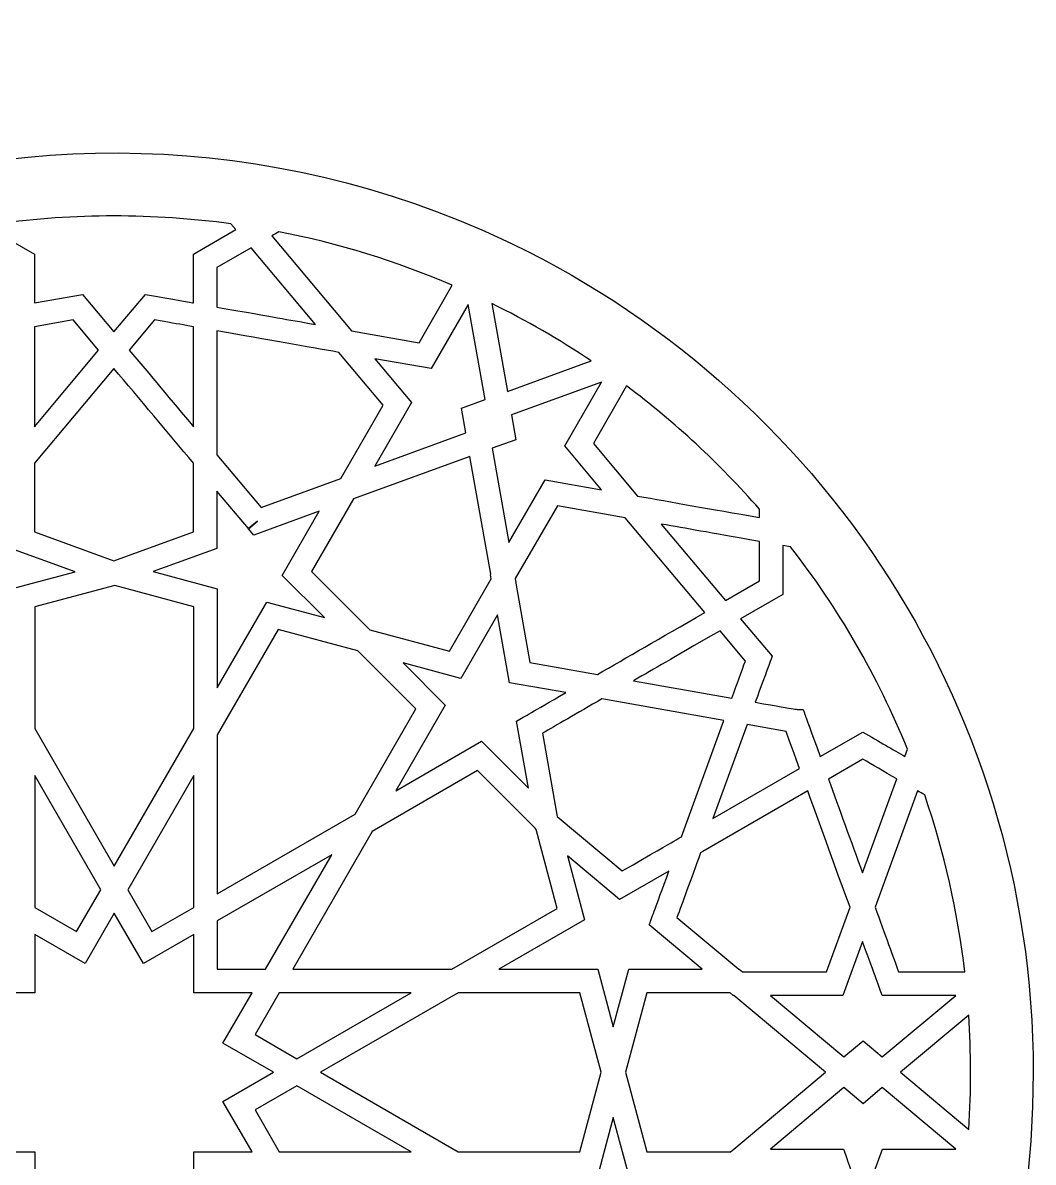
# Model space of a CAD drawing. Header units: millimetres. Extents: x -55 to 50, y -64 to 57.
# Drawn here: x -4.9 to 50, y -4.8 to 57.2 of the extents above; entities that cross this region are included whole.
import ezdxf

# ---------------------------------------------------------------- set-up
doc = ezdxf.new("R2010")
doc.units = ezdxf.units.MM
doc.header["$MEASUREMENT"] = 0
doc.layers.add('layer 1', color=7, linetype='Continuous')

msp = doc.modelspace()

# ---------------------------------------------------------------- linework, layer by layer
at = {"layer": 'layer 1', "color": 250}
for points, knots in [([(20.0385, 45.8999), (-5.7478, 57.1613), (-35.7112, 44.855), (-46.2581, 18.881), (-46.2581, 18.881), (-54.9056, -2.4197), (-47.9198, -27.305), (-28.5728, -40.853), (-28.5728, -40.853), (4.3364, -63.8973), (50.0137, -40.3761), (50.0137, 0.0995), (50.0137, 0.0995), (50.0137, 20.3585), (37.8929, 38.0933), (20.0385, 45.8999)], [0, 0, 0, 0, 0.2, 0.2, 0.2, 0.2, 0.4, 0.4, 0.4, 0.4, 0.6, 0.6, 0.6, 0.6, 1, 1, 1, 1]), ([(6.4072, 46.2291), (6.4072, 46.2291), (6.6686, 45.9172), (6.6686, 45.9172), (6.6686, 45.9172), (6.6686, 45.9172), (6.6686, 45.9169), (6.6686, 45.9169), (6.6686, 45.9169), (6.6686, 45.9169), (4.3692, 44.5886), (4.3692, 44.5886), (4.3692, 44.5886), (4.3692, 44.5886), (4.3692, 41.9301), (4.3692, 41.9301), (4.3692, 41.9301), (4.3325, 41.9368), (3.2851, 42.1217), (1.753, 42.393), (1.753, 42.393), (1.753, 42.393), (0.0427, 40.3564), (0.0427, 40.3564), (0.0427, 40.3564), (0.0427, 40.3564), (-1.664, 42.3926), (-1.664, 42.3926), (-1.664, 42.3926), (-1.664, 42.3926), (-4.2806, 41.9315), (-4.2806, 41.9315), (-4.2806, 41.9315), (-4.2806, 41.9315), (-4.2806, 44.5735), (-4.2806, 44.5735), (-4.2806, 44.5735), (-4.2806, 44.5735), (-6.5881, 45.9063), (-6.5881, 45.9063), (-6.5881, 45.9063), (-6.5881, 45.9063), (-6.5881, 45.9063), (-6.5881, 45.9063), (-6.5881, 45.9063), (-6.5881, 45.9063), (-6.5899, 45.907), (-6.5899, 45.907), (-6.5899, 45.907), (-6.5038, 46.01), (-6.4135, 46.1176), (-6.3221, 46.2266), (-6.3221, 46.2266), (-2.0902, 46.8041), (2.1749, 46.8048), (6.4072, 46.2291)], [0, 0, 0, 0, 0.0666667, 0.0666667, 0.0666667, 0.0666667, 0.1333333, 0.1333333, 0.1333333, 0.1333333, 0.2, 0.2, 0.2, 0.2, 0.2666667, 0.2666667, 0.2666667, 0.2666667, 0.3333333, 0.3333333, 0.3333333, 0.3333333, 0.4, 0.4, 0.4, 0.4, 0.4666667, 0.4666667, 0.4666667, 0.4666667, 0.5333333, 0.5333333, 0.5333333, 0.5333333, 0.6, 0.6, 0.6, 0.6, 0.6666667, 0.6666667, 0.6666667, 0.6666667, 0.7333333, 0.7333333, 0.7333333, 0.7333333, 0.8, 0.8, 0.8, 0.8, 0.8666667, 0.8666667, 0.8666667, 0.8666667, 1, 1, 1, 1]), ([(18.4355, 42.8879), (18.4355, 42.8879), (16.6324, 39.7672), (16.6324, 39.7672), (16.6324, 39.7672), (16.6324, 39.7672), (12.9501, 40.4153), (12.9501, 40.4153), (12.9501, 40.4153), (12.9501, 40.4153), (8.6233, 45.5725), (8.6233, 45.5725), (8.6233, 45.5725), (8.7524, 45.647), (8.8847, 45.7232), (9.0152, 45.7987), (9.0152, 45.7987), (12.2555, 45.1672), (15.3868, 44.2013), (18.4355, 42.8879)], [0, 0, 0, 0, 0.1666667, 0.1666667, 0.1666667, 0.1666667, 0.3333333, 0.3333333, 0.3333333, 0.3333333, 0.5, 0.5, 0.5, 0.5, 0.6666667, 0.6666667, 0.6666667, 0.6666667, 1, 1, 1, 1]), ([(5.6448, 41.7043), (5.6448, 41.7043), (5.6448, 43.852), (5.6448, 43.852), (5.6448, 43.852), (5.6448, 43.852), (7.5011, 44.9248), (7.5011, 44.9248), (7.5011, 44.9248), (7.5011, 44.9248), (10.995, 40.761), (10.995, 40.761), (10.995, 40.761), (9.2488, 41.0693), (9.0286, 41.1074), (5.6448, 41.7043)], [0, 0, 0, 0, 0.2, 0.2, 0.2, 0.2, 0.4, 0.4, 0.4, 0.4, 0.6, 0.6, 0.6, 0.6, 1, 1, 1, 1]), ([(20.2156, 36.6706), (20.2156, 36.6706), (18.9315, 36.2038), (18.9315, 36.2038), (18.9315, 36.2038), (18.9315, 36.2038), (19.1692, 34.8583), (19.1692, 34.8583), (19.1692, 34.8583), (19.1692, 34.8583), (14.2356, 33.062), (14.2356, 33.062), (14.2356, 33.062), (14.2356, 33.062), (16.225, 36.5125), (16.225, 36.5125), (16.225, 36.5125), (16.225, 36.5125), (14.2258, 38.8955), (14.2258, 38.8955), (14.2258, 38.8955), (14.2258, 38.8955), (17.2907, 38.3561), (17.2907, 38.3561), (17.2907, 38.3561), (17.2907, 38.3561), (19.3037, 41.8398), (19.3037, 41.8398), (19.3037, 41.8398), (19.3037, 41.8398), (20.2156, 36.6706), (20.2156, 36.6706)], [0, 0, 0, 0, 0.1111111, 0.1111111, 0.1111111, 0.1111111, 0.2222222, 0.2222222, 0.2222222, 0.2222222, 0.3333333, 0.3333333, 0.3333333, 0.3333333, 0.4444444, 0.4444444, 0.4444444, 0.4444444, 0.5555556, 0.5555556, 0.5555556, 0.5555556, 0.6666667, 0.6666667, 0.6666667, 0.6666667, 0.7777778, 0.7777778, 0.7777778, 0.7777778, 1, 1, 1, 1]), ([(25.9944, 38.7731), (25.9944, 38.7731), (21.4327, 37.1133), (21.4327, 37.1133), (21.4327, 37.1133), (21.4327, 37.1133), (20.5892, 41.8959), (20.5892, 41.8959), (20.5892, 41.8959), (22.4635, 40.9744), (24.2679, 39.9334), (25.9944, 38.7731)], [0, 0, 0, 0, 0.25, 0.25, 0.25, 0.25, 0.5, 0.5, 0.5, 0.5, 1, 1, 1, 1]), ([(-4.2806, 35.2019), (-4.2806, 35.2019), (-4.2806, 40.6361), (-4.2806, 40.6361), (-4.2806, 40.6361), (-4.2806, 40.6361), (-2.1685, 41.0083), (-2.1685, 41.0083), (-2.1685, 41.0083), (-2.1685, 41.0083), (-0.7906, 39.3637), (-0.7906, 39.3637), (-0.7906, 39.3637), (-0.7906, 39.3637), (-4.2806, 35.2019), (-4.2806, 35.2019)], [0, 0, 0, 0, 0.2, 0.2, 0.2, 0.2, 0.4, 0.4, 0.4, 0.4, 0.6, 0.6, 0.6, 0.6, 1, 1, 1, 1]), ([(4.3692, 35.1998), (3.2032, 36.5905), (1.9639, 38.0679), (0.8752, 39.364), (0.8752, 39.364), (0.8752, 39.364), (2.2564, 41.0083), (2.2564, 41.0083), (2.2564, 41.0083), (3.4886, 40.7899), (3.4488, 40.7973), (4.3692, 40.6344), (4.3692, 40.6344), (4.3692, 40.6344), (4.3692, 35.1998), (4.3692, 35.1998)], [0, 0, 0, 0, 0.2, 0.2, 0.2, 0.2, 0.4, 0.4, 0.4, 0.4, 0.6, 0.6, 0.6, 0.6, 1, 1, 1, 1]), ([(12.2714, 39.2395), (12.2714, 39.2395), (12.2717, 39.2391), (12.2717, 39.2391), (12.2717, 39.2391), (12.2717, 39.2391), (12.2717, 39.2391), (12.2717, 39.2391), (12.2717, 39.2391), (12.2717, 39.2391), (14.6738, 36.3763), (14.6738, 36.3763), (14.6738, 36.3763), (14.6738, 36.3763), (12.3744, 32.3885), (12.3744, 32.3885), (12.3744, 32.3885), (12.3744, 32.3885), (8.0476, 30.8151), (8.0476, 30.8151), (8.0476, 30.8151), (8.0476, 30.8151), (5.6448, 33.6783), (5.6448, 33.6783), (5.6448, 33.6783), (5.6448, 34.5274), (5.6448, 39.5873), (5.6448, 40.4089), (5.6448, 40.4089), (8.4635, 39.9119), (10.5128, 39.551), (12.2714, 39.2395)], [0, 0, 0, 0, 0.1111111, 0.1111111, 0.1111111, 0.1111111, 0.2222222, 0.2222222, 0.2222222, 0.2222222, 0.3333333, 0.3333333, 0.3333333, 0.3333333, 0.4444444, 0.4444444, 0.4444444, 0.4444444, 0.5555556, 0.5555556, 0.5555556, 0.5555556, 0.6666667, 0.6666667, 0.6666667, 0.6666667, 0.7777778, 0.7777778, 0.7777778, 0.7777778, 1, 1, 1, 1]), ([(0.0423, 38.3716), (1.4104, 36.7432), (3.0014, 34.8456), (4.3692, 33.2144), (4.3692, 33.2144), (4.3692, 32.8736), (4.3692, 30.1664), (4.3692, 29.4764), (4.3692, 29.4764), (4.3692, 29.4764), (0.0441, 27.9012), (0.0441, 27.9012), (0.0441, 27.9012), (0.0441, 27.9012), (-4.2806, 29.4764), (-4.2806, 29.4764), (-4.2806, 29.4764), (-4.2806, 29.4764), (-4.2806, 33.2162), (-4.2806, 33.2162), (-4.2806, 33.2162), (-4.2806, 33.2162), (0.0423, 38.3716), (0.0423, 38.3716)], [0, 0, 0, 0, 0.1428571, 0.1428571, 0.1428571, 0.1428571, 0.2857143, 0.2857143, 0.2857143, 0.2857143, 0.4285714, 0.4285714, 0.4285714, 0.4285714, 0.5714286, 0.5714286, 0.5714286, 0.5714286, 0.7142857, 0.7142857, 0.7142857, 0.7142857, 1, 1, 1, 1]), ([(21.6577, 35.8376), (21.6577, 35.8376), (26.5518, 37.6185), (26.5518, 37.6185), (26.5518, 37.6185), (26.5518, 37.6185), (24.5551, 34.1563), (24.5551, 34.1563), (24.5551, 34.1563), (24.5551, 34.1563), (26.555, 31.7729), (26.555, 31.7729), (26.555, 31.7729), (26.555, 31.7729), (23.4897, 32.312), (23.4897, 32.312), (23.4897, 32.312), (23.4897, 32.312), (21.5156, 28.896), (21.5156, 28.896), (21.5156, 28.896), (21.5156, 28.896), (20.6118, 34.0258), (20.6118, 34.0258), (20.6118, 34.0258), (20.6118, 34.0258), (21.8952, 34.4929), (21.8952, 34.4929), (21.8952, 34.4929), (21.8952, 34.4929), (21.6577, 35.8376), (21.6577, 35.8376)], [0, 0, 0, 0, 0.1111111, 0.1111111, 0.1111111, 0.1111111, 0.2222222, 0.2222222, 0.2222222, 0.2222222, 0.3333333, 0.3333333, 0.3333333, 0.3333333, 0.4444444, 0.4444444, 0.4444444, 0.4444444, 0.5555556, 0.5555556, 0.5555556, 0.5555556, 0.6666667, 0.6666667, 0.6666667, 0.6666667, 0.7777778, 0.7777778, 0.7777778, 0.7777778, 1, 1, 1, 1]), ([(35.1353, 30.7097), (35.1353, 30.5107), (35.1353, 30.3551), (35.1353, 30.2595), (35.1353, 30.2595), (32.3702, 30.7471), (30.3269, 31.1069), (28.509, 31.429), (28.509, 31.429), (28.509, 31.429), (28.5087, 31.4293), (28.5087, 31.4293), (28.5087, 31.4293), (28.5087, 31.4293), (28.5083, 31.4293), (28.5083, 31.4293), (28.5083, 31.4293), (28.5083, 31.4293), (26.1063, 34.2925), (26.1063, 34.2925), (26.1063, 34.2925), (26.1063, 34.2925), (27.9076, 37.4156), (27.9076, 37.4156), (27.9076, 37.4156), (30.5393, 35.4457), (32.9495, 33.2091), (35.1353, 30.7097)], [0, 0, 0, 0, 0.125, 0.125, 0.125, 0.125, 0.25, 0.25, 0.25, 0.25, 0.375, 0.375, 0.375, 0.375, 0.5, 0.5, 0.5, 0.5, 0.625, 0.625, 0.625, 0.625, 0.75, 0.75, 0.75, 0.75, 1, 1, 1, 1]), ([(18.2799, 23.0029), (18.2799, 23.0029), (13.9555, 24.1621), (13.9555, 24.1621), (13.9555, 24.1621), (13.9555, 24.1621), (10.789, 27.3276), (10.789, 27.3276), (10.789, 27.3276), (10.789, 27.3276), (13.0711, 31.2808), (13.0711, 31.2808), (13.0711, 31.2808), (13.0711, 31.2808), (19.3943, 33.5827), (19.3943, 33.5827), (19.3943, 33.5827), (19.3943, 33.5827), (20.5232, 27.1784), (20.5232, 27.1784), (20.5232, 27.1784), (20.5232, 27.1784), (20.5073, 27.1508), (20.5073, 27.1508), (20.5073, 27.1508), (20.5073, 27.1508), (20.5465, 26.9286), (20.5465, 26.9286), (20.5465, 26.9286), (20.5465, 26.9286), (18.2799, 23.0029), (18.2799, 23.0029)], [0, 0, 0, 0, 0.1111111, 0.1111111, 0.1111111, 0.1111111, 0.2222222, 0.2222222, 0.2222222, 0.2222222, 0.3333333, 0.3333333, 0.3333333, 0.3333333, 0.4444444, 0.4444444, 0.4444444, 0.4444444, 0.5555556, 0.5555556, 0.5555556, 0.5555556, 0.6666667, 0.6666667, 0.6666667, 0.6666667, 0.7777778, 0.7777778, 0.7777778, 0.7777778, 1, 1, 1, 1]), ([(-2.0701, 27.3135), (-2.0701, 27.3135), (-5.5372, 26.385), (-5.5372, 26.385), (-5.5372, 26.385), (-5.5372, 26.385), (-5.5372, 21.004), (-5.5372, 21.004), (-5.5372, 21.004), (-5.5372, 21.004), (-8.2278, 25.6646), (-8.2278, 25.6646), (-8.2278, 25.6646), (-8.2278, 25.6646), (-11.3968, 24.8144), (-11.3968, 24.8144), (-11.3968, 24.8144), (-11.3968, 24.8144), (-9.0907, 27.1198), (-9.0907, 27.1198), (-9.0907, 27.1198), (-9.0907, 27.1198), (-11.0991, 30.5985), (-11.0991, 30.5985), (-11.0991, 30.5985), (-11.0991, 30.5985), (-7.5579, 29.3109), (-7.5579, 29.3109), (-7.5579, 29.3109), (-7.5579, 29.3109), (-5.5566, 31.696), (-5.5566, 31.696), (-5.5566, 31.696), (-5.5566, 31.696), (-5.5566, 28.5831), (-5.5566, 28.5831), (-5.5566, 28.5831), (-5.5566, 28.5831), (-2.0701, 27.3135), (-2.0701, 27.3135)], [0, 0, 0, 0, 0.0909091, 0.0909091, 0.0909091, 0.0909091, 0.1818182, 0.1818182, 0.1818182, 0.1818182, 0.2727273, 0.2727273, 0.2727273, 0.2727273, 0.3636364, 0.3636364, 0.3636364, 0.3636364, 0.4545455, 0.4545455, 0.4545455, 0.4545455, 0.5454545, 0.5454545, 0.5454545, 0.5454545, 0.6363636, 0.6363636, 0.6363636, 0.6363636, 0.7272727, 0.7272727, 0.7272727, 0.7272727, 0.8181818, 0.8181818, 0.8181818, 0.8181818, 1, 1, 1, 1]), ([(7.3519, 29.6591), (7.3519, 29.6591), (7.8458, 30.063), (7.8458, 30.063), (7.8458, 30.063), (7.8458, 30.063), (7.3572, 29.6531), (7.3572, 29.6531), (7.3572, 29.6531), (7.3572, 29.6531), (7.644, 29.3109), (7.644, 29.3109), (7.644, 29.3109), (7.644, 29.3109), (11.2095, 30.6074), (11.2095, 30.6074), (11.2095, 30.6074), (11.2095, 30.6074), (9.1948, 27.1177), (9.1948, 27.1177), (9.1948, 27.1177), (9.1948, 27.1177), (11.4893, 24.8236), (11.4893, 24.8236), (11.4893, 24.8236), (11.4893, 24.8236), (8.3548, 25.6646), (8.3548, 25.6646), (8.3548, 25.6646), (8.3548, 25.6646), (5.6642, 21.004), (5.6642, 21.004), (5.6642, 21.004), (5.6642, 21.004), (5.6642, 26.385), (5.6642, 26.385), (5.6642, 26.385), (5.6642, 26.385), (2.1749, 27.3195), (2.1749, 27.3195), (2.1749, 27.3195), (2.1749, 27.3195), (5.6448, 28.5831), (5.6448, 28.5831), (5.6448, 28.5831), (5.6448, 28.5831), (5.6448, 31.6936), (5.6448, 31.6936), (5.6448, 31.6936), (5.6448, 31.6936), (7.3519, 29.6591), (7.3519, 29.6591)], [0, 0, 0, 0, 0.0714286, 0.0714286, 0.0714286, 0.0714286, 0.1428571, 0.1428571, 0.1428571, 0.1428571, 0.2142857, 0.2142857, 0.2142857, 0.2142857, 0.2857143, 0.2857143, 0.2857143, 0.2857143, 0.3571429, 0.3571429, 0.3571429, 0.3571429, 0.4285714, 0.4285714, 0.4285714, 0.4285714, 0.5, 0.5, 0.5, 0.5, 0.5714286, 0.5714286, 0.5714286, 0.5714286, 0.6428571, 0.6428571, 0.6428571, 0.6428571, 0.7142857, 0.7142857, 0.7142857, 0.7142857, 0.7857143, 0.7857143, 0.7857143, 0.7857143, 0.8571429, 0.8571429, 0.8571429, 0.8571429, 1, 1, 1, 1]), ([(32.1571, 25.0963), (29.6542, 23.652), (27.9058, 22.6434), (26.331, 21.7329), (26.331, 21.7329), (26.331, 21.7329), (22.6452, 22.3827), (22.6452, 22.3827), (22.6452, 22.3827), (22.6452, 22.3827), (21.8839, 26.6933), (21.8839, 26.6933), (21.8839, 26.6933), (21.8839, 26.6933), (21.899, 26.7197), (21.899, 26.7197), (21.899, 26.7197), (21.899, 26.7197), (21.8599, 26.9416), (21.8599, 26.9416), (21.8599, 26.9416), (21.8599, 26.9416), (24.1476, 30.9009), (24.1476, 30.9009), (24.1476, 30.9009), (24.1476, 30.9009), (27.8299, 30.2532), (27.8299, 30.2532), (27.8299, 30.2532), (27.8299, 30.2532), (32.1571, 25.0963), (32.1571, 25.0963)], [0, 0, 0, 0, 0.1111111, 0.1111111, 0.1111111, 0.1111111, 0.2222222, 0.2222222, 0.2222222, 0.2222222, 0.3333333, 0.3333333, 0.3333333, 0.3333333, 0.4444444, 0.4444444, 0.4444444, 0.4444444, 0.5555556, 0.5555556, 0.5555556, 0.5555556, 0.6666667, 0.6666667, 0.6666667, 0.6666667, 0.7777778, 0.7777778, 0.7777778, 0.7777778, 1, 1, 1, 1]), ([(29.7854, 29.9078), (31.2508, 29.6489), (32.2541, 29.4721), (35.1353, 28.9641), (35.1353, 28.9641), (35.1353, 28.9641), (35.1353, 26.8164), (35.1353, 26.8164), (35.1353, 26.8164), (35.1353, 26.8164), (33.2793, 25.7436), (33.2793, 25.7436), (33.2793, 25.7436), (33.2793, 25.7436), (29.7854, 29.9078), (29.7854, 29.9078)], [0, 0, 0, 0, 0.2, 0.2, 0.2, 0.2, 0.4, 0.4, 0.4, 0.4, 0.6, 0.6, 0.6, 0.6, 1, 1, 1, 1]), ([(43.1828, 17.6615), (43.1828, 17.6615), (43.0417, 17.2727), (43.0417, 17.2727), (43.0417, 17.2727), (42.4046, 17.641), (41.6405, 18.0823), (40.7487, 18.5963), (40.7487, 18.5963), (40.7487, 18.5963), (38.4348, 17.2614), (38.4348, 17.2614), (38.4348, 17.2614), (37.3183, 20.3341), (37.8668, 18.8313), (37.5013, 19.8311), (37.5013, 19.8311), (36.9937, 19.8311), (37.4431, 19.7721), (34.9088, 20.2188), (34.9088, 20.2188), (35.5734, 22.043), (35.5092, 21.8673), (35.8179, 22.7168), (35.8179, 22.7168), (35.8179, 22.7168), (34.1115, 24.7512), (34.1115, 24.7512), (34.1115, 24.7512), (34.1115, 24.7512), (34.1119, 24.7512), (34.1119, 24.7512), (34.1119, 24.7512), (34.1119, 24.7512), (34.1115, 24.7516), (34.1115, 24.7516), (34.1115, 24.7516), (34.1115, 24.7516), (36.4113, 26.0802), (36.4113, 26.0802), (36.4113, 26.0802), (36.4113, 26.0802), (36.4113, 28.7387), (36.4113, 28.7387), (36.4113, 28.7387), (36.4113, 28.7387), (36.8237, 28.6657), (36.8237, 28.6657), (36.8237, 28.6657), (39.4434, 25.3026), (41.5583, 21.6461), (43.1828, 17.6615)], [0, 0, 0, 0, 0.0714286, 0.0714286, 0.0714286, 0.0714286, 0.1428571, 0.1428571, 0.1428571, 0.1428571, 0.2142857, 0.2142857, 0.2142857, 0.2142857, 0.2857143, 0.2857143, 0.2857143, 0.2857143, 0.3571429, 0.3571429, 0.3571429, 0.3571429, 0.4285714, 0.4285714, 0.4285714, 0.4285714, 0.5, 0.5, 0.5, 0.5, 0.5714286, 0.5714286, 0.5714286, 0.5714286, 0.6428571, 0.6428571, 0.6428571, 0.6428571, 0.7142857, 0.7142857, 0.7142857, 0.7142857, 0.7857143, 0.7857143, 0.7857143, 0.7857143, 0.8571429, 0.8571429, 0.8571429, 0.8571429, 1, 1, 1, 1]), ([(0.0635, 11.3023), (0.0635, 11.3023), (-4.2615, 18.7939), (-4.2615, 18.7939), (-4.2615, 18.7939), (-4.2615, 18.7939), (-4.2615, 25.4057), (-4.2615, 25.4057), (-4.2615, 25.4057), (-4.2615, 25.4057), (0.0198, 26.5522), (0.0198, 26.5522), (0.0198, 26.5522), (0.0198, 26.5522), (0.0441, 26.5434), (0.0441, 26.5434), (0.0441, 26.5434), (0.0441, 26.5434), (0.085, 26.5585), (0.085, 26.5585), (0.085, 26.5585), (0.085, 26.5585), (4.3886, 25.4057), (4.3886, 25.4057), (4.3886, 25.4057), (4.3886, 25.4057), (4.3886, 18.7939), (4.3886, 18.7939), (4.3886, 18.7939), (4.3886, 18.7939), (0.0635, 11.3023), (0.0635, 11.3023)], [0, 0, 0, 0, 0.1111111, 0.1111111, 0.1111111, 0.1111111, 0.2222222, 0.2222222, 0.2222222, 0.2222222, 0.3333333, 0.3333333, 0.3333333, 0.3333333, 0.4444444, 0.4444444, 0.4444444, 0.4444444, 0.5555556, 0.5555556, 0.5555556, 0.5555556, 0.6666667, 0.6666667, 0.6666667, 0.6666667, 0.7777778, 0.7777778, 0.7777778, 0.7777778, 1, 1, 1, 1]), ([(20.8915, 24.9749), (20.8915, 24.9749), (21.5441, 21.2813), (21.5441, 21.2813), (21.5441, 21.2813), (21.5441, 21.2813), (24.6115, 20.7405), (24.6115, 20.7405), (24.6115, 20.7405), (22.7073, 19.6416), (22.4342, 19.4836), (21.9311, 19.1922), (21.9311, 19.1922), (21.9311, 19.1922), (22.5739, 15.5448), (22.5739, 15.5448), (22.5739, 15.5448), (22.5739, 15.5448), (20.0265, 18.0936), (20.0265, 18.0936), (20.0265, 18.0936), (20.0265, 18.0936), (15.3659, 15.403), (15.3659, 15.403), (15.3659, 15.403), (15.3659, 15.403), (18.0562, 20.0635), (18.0562, 20.0635), (18.0562, 20.0635), (18.0562, 20.0635), (15.7614, 22.3573), (15.7614, 22.3573), (15.7614, 22.3573), (15.7614, 22.3573), (18.8955, 21.517), (18.8955, 21.517), (18.8955, 21.517), (18.8955, 21.517), (20.8915, 24.9749), (20.8915, 24.9749)], [0, 0, 0, 0, 0.0909091, 0.0909091, 0.0909091, 0.0909091, 0.1818182, 0.1818182, 0.1818182, 0.1818182, 0.2727273, 0.2727273, 0.2727273, 0.2727273, 0.3636364, 0.3636364, 0.3636364, 0.3636364, 0.4545455, 0.4545455, 0.4545455, 0.4545455, 0.5454545, 0.5454545, 0.5454545, 0.5454545, 0.6363636, 0.6363636, 0.6363636, 0.6363636, 0.7272727, 0.7272727, 0.7272727, 0.7272727, 0.8181818, 0.8181818, 0.8181818, 0.8181818, 1, 1, 1, 1]), ([(13.1565, 14.1277), (13.1565, 14.1277), (5.6642, 9.8023), (5.6642, 9.8023), (5.6642, 9.8023), (5.6642, 9.8023), (5.6642, 18.452), (5.6642, 18.452), (5.6642, 18.452), (5.6642, 18.452), (8.9701, 24.1787), (8.9701, 24.1787), (8.9701, 24.1787), (8.9701, 24.1787), (13.2951, 23.0184), (13.2951, 23.0184), (13.2951, 23.0184), (13.2951, 23.0184), (16.462, 19.8533), (16.462, 19.8533), (16.462, 19.8533), (16.462, 19.8533), (13.1565, 14.1277), (13.1565, 14.1277)], [0, 0, 0, 0, 0.1428571, 0.1428571, 0.1428571, 0.1428571, 0.2857143, 0.2857143, 0.2857143, 0.2857143, 0.4285714, 0.4285714, 0.4285714, 0.4285714, 0.5714286, 0.5714286, 0.5714286, 0.5714286, 0.7142857, 0.7142857, 0.7142857, 0.7142857, 1, 1, 1, 1]), ([(33.6328, 20.4438), (33.6328, 20.4438), (28.2847, 21.3882), (28.2847, 21.3882), (28.2847, 21.3882), (29.5758, 22.1336), (30.0965, 22.4339), (32.9897, 24.1035), (32.9897, 24.1035), (32.9897, 24.1035), (34.3676, 22.461), (34.3676, 22.461), (34.3676, 22.461), (34.1655, 21.9057), (33.9143, 21.2164), (33.6328, 20.4438)], [0, 0, 0, 0, 0.2, 0.2, 0.2, 0.2, 0.4, 0.4, 0.4, 0.4, 0.6, 0.6, 0.6, 0.6, 1, 1, 1, 1]), ([(33.1893, 19.2264), (33.1893, 19.2264), (30.8892, 12.9043), (30.8892, 12.9043), (30.8892, 12.9043), (30.7132, 12.8016), (31.0667, 13.0059), (27.6673, 11.0444), (27.6673, 11.0444), (27.6673, 11.0444), (24.1409, 14.0021), (24.1409, 14.0021), (24.1409, 14.0021), (24.1409, 14.0021), (23.3423, 18.5346), (23.3423, 18.5346), (23.3423, 18.5346), (24.046, 18.941), (25.2088, 19.612), (26.567, 20.3955), (26.567, 20.3955), (26.567, 20.3955), (33.189, 19.2267), (33.189, 19.2267), (33.189, 19.2267), (33.189, 19.2267), (33.189, 19.2264), (33.189, 19.2264), (33.189, 19.2264), (33.189, 19.2264), (33.1893, 19.2264), (33.1893, 19.2264)], [0, 0, 0, 0, 0.1111111, 0.1111111, 0.1111111, 0.1111111, 0.2222222, 0.2222222, 0.2222222, 0.2222222, 0.3333333, 0.3333333, 0.3333333, 0.3333333, 0.4444444, 0.4444444, 0.4444444, 0.4444444, 0.5555556, 0.5555556, 0.5555556, 0.5555556, 0.6666667, 0.6666667, 0.6666667, 0.6666667, 0.7777778, 0.7777778, 0.7777778, 0.7777778, 1, 1, 1, 1]), ([(32.6083, 13.898), (32.6083, 13.898), (34.4653, 19.0013), (34.4653, 19.0013), (34.4653, 19.0013), (34.4653, 19.0013), (36.5809, 18.6284), (36.5809, 18.6284), (36.5809, 18.6284), (36.7393, 18.191), (36.8268, 17.9518), (37.3126, 16.6141), (37.3126, 16.6141), (37.3126, 16.6141), (32.6083, 13.898), (32.6083, 13.898)], [0, 0, 0, 0, 0.2, 0.2, 0.2, 0.2, 0.4, 0.4, 0.4, 0.4, 0.6, 0.6, 0.6, 0.6, 1, 1, 1, 1]), ([(38.8779, 16.044), (38.8779, 16.044), (40.7487, 17.1235), (40.7487, 17.1235), (40.7487, 17.1235), (41.2591, 16.8293), (41.8913, 16.4641), (42.599, 16.0553), (42.599, 16.0553), (42.599, 16.0553), (40.7363, 10.9375), (40.7363, 10.9375), (40.7363, 10.9375), (40.1161, 12.6422), (39.4557, 14.4572), (38.8779, 16.044)], [0, 0, 0, 0, 0.2, 0.2, 0.2, 0.2, 0.4, 0.4, 0.4, 0.4, 0.6, 0.6, 0.6, 0.6, 1, 1, 1, 1]), ([(-0.6731, 10.0267), (-0.6731, 10.0267), (-1.9861, 7.753), (-1.9861, 7.753), (-1.9861, 7.753), (-1.9861, 7.753), (-4.2615, 9.0657), (-4.2615, 9.0657), (-4.2615, 9.0657), (-4.2615, 9.0657), (-4.2615, 16.2422), (-4.2615, 16.2422), (-4.2615, 16.2422), (-4.2615, 16.2422), (-0.6731, 10.0267), (-0.6731, 10.0267)], [0, 0, 0, 0, 0.2, 0.2, 0.2, 0.2, 0.4, 0.4, 0.4, 0.4, 0.6, 0.6, 0.6, 0.6, 1, 1, 1, 1]), ([(4.3886, 16.2422), (4.3886, 16.2422), (4.3886, 9.0657), (4.3886, 9.0657), (4.3886, 9.0657), (4.3886, 9.0657), (2.1131, 7.753), (2.1131, 7.753), (2.1131, 7.753), (2.1131, 7.753), (0.8001, 10.0267), (0.8001, 10.0267), (0.8001, 10.0267), (0.8001, 10.0267), (4.3886, 16.2422), (4.3886, 16.2422)], [0, 0, 0, 0, 0.2, 0.2, 0.2, 0.2, 0.4, 0.4, 0.4, 0.4, 0.6, 0.6, 0.6, 0.6, 1, 1, 1, 1]), ([(24.1413, 9.0075), (24.1413, 9.0075), (18.4147, 5.7016), (18.4147, 5.7016), (18.4147, 5.7016), (18.4147, 5.7016), (9.7652, 5.7016), (9.7652, 5.7016), (9.7652, 5.7016), (9.7652, 5.7016), (14.0903, 13.1935), (14.0903, 13.1935), (14.0903, 13.1935), (14.0903, 13.1935), (19.8162, 16.4994), (19.8162, 16.4994), (19.8162, 16.4994), (19.8162, 16.4994), (22.9598, 13.3537), (22.9598, 13.3537), (22.9598, 13.3537), (22.9598, 13.3537), (22.9651, 13.323), (22.9651, 13.323), (22.9651, 13.323), (22.9651, 13.323), (22.9891, 13.3029), (22.9891, 13.3029), (22.9891, 13.3029), (22.9891, 13.3029), (24.1413, 9.0075), (24.1413, 9.0075)], [0, 0, 0, 0, 0.1111111, 0.1111111, 0.1111111, 0.1111111, 0.2222222, 0.2222222, 0.2222222, 0.2222222, 0.3333333, 0.3333333, 0.3333333, 0.3333333, 0.4444444, 0.4444444, 0.4444444, 0.4444444, 0.5555556, 0.5555556, 0.5555556, 0.5555556, 0.6666667, 0.6666667, 0.6666667, 0.6666667, 0.7777778, 0.7777778, 0.7777778, 0.7777778, 1, 1, 1, 1]), ([(40.0572, 9.072), (40.0572, 9.072), (40.0572, 9.0713), (40.0572, 9.0713), (40.0572, 9.0713), (40.0572, 9.0713), (38.7795, 5.5587), (38.7795, 5.5587), (38.7795, 5.5587), (38.7795, 5.5587), (34.2064, 5.557), (34.2064, 5.557), (34.2064, 5.557), (34.2064, 5.557), (34.0342, 5.7016), (34.0342, 5.7016), (34.0342, 5.7016), (34.0342, 5.7016), (34.0043, 5.7016), (34.0043, 5.7016), (34.0043, 5.7016), (34.0043, 5.7016), (30.6497, 8.5168), (30.6497, 8.5168), (30.6497, 8.5168), (30.928, 9.2837), (31.3898, 10.5509), (31.9303, 12.0329), (31.9303, 12.0329), (31.9303, 12.0329), (32.0478, 12.1013), (32.0478, 12.1013), (32.0478, 12.1013), (32.0478, 12.1013), (32.0478, 12.1013), (32.0478, 12.1013), (32.0478, 12.1013), (32.0478, 12.1013), (37.756, 15.3963), (37.756, 15.3963), (37.756, 15.3963), (38.4824, 13.401), (39.3287, 11.0751), (40.0572, 9.072)], [0, 0, 0, 0, 0.0833333, 0.0833333, 0.0833333, 0.0833333, 0.1666667, 0.1666667, 0.1666667, 0.1666667, 0.25, 0.25, 0.25, 0.25, 0.3333333, 0.3333333, 0.3333333, 0.3333333, 0.4166667, 0.4166667, 0.4166667, 0.4166667, 0.5, 0.5, 0.5, 0.5, 0.5833333, 0.5833333, 0.5833333, 0.5833333, 0.6666667, 0.6666667, 0.6666667, 0.6666667, 0.75, 0.75, 0.75, 0.75, 0.8333333, 0.8333333, 0.8333333, 0.8333333, 1, 1, 1, 1]), ([(46.294, 5.5573), (46.294, 5.5573), (42.6949, 5.5587), (42.6949, 5.5587), (42.6949, 5.5587), (42.4162, 6.325), (41.9552, 7.5914), (41.4151, 9.072), (41.4151, 9.072), (41.4151, 9.072), (43.7205, 15.4065), (43.7205, 15.4065), (43.7205, 15.4065), (43.7205, 15.4065), (43.7208, 15.4065), (43.7208, 15.4065), (43.7208, 15.4065), (43.7208, 15.4065), (43.7208, 15.4072), (43.7208, 15.4072), (43.7208, 15.4072), (43.8496, 15.3328), (43.9829, 15.2559), (44.1145, 15.18), (44.1145, 15.18), (45.1848, 12.0576), (45.9123, 8.8413), (46.294, 5.5573)], [0, 0, 0, 0, 0.125, 0.125, 0.125, 0.125, 0.25, 0.25, 0.25, 0.25, 0.375, 0.375, 0.375, 0.375, 0.5, 0.5, 0.5, 0.5, 0.625, 0.625, 0.625, 0.625, 0.75, 0.75, 0.75, 0.75, 1, 1, 1, 1]), ([(11.8809, 11.9179), (11.8809, 11.9179), (8.2917, 5.7016), (8.2917, 5.7016), (8.2917, 5.7016), (8.2917, 5.7016), (5.6642, 5.7016), (5.6642, 5.7016), (5.6642, 5.7016), (5.6642, 5.7016), (5.6642, 8.3291), (5.6642, 8.3291), (5.6642, 8.3291), (5.6642, 8.3291), (11.8809, 11.9179), (11.8809, 11.9179)], [0, 0, 0, 0, 0.2, 0.2, 0.2, 0.2, 0.4, 0.4, 0.4, 0.4, 0.6, 0.6, 0.6, 0.6, 1, 1, 1, 1]), ([(32.0199, 5.7016), (32.0199, 5.7016), (28.0264, 5.7016), (28.0264, 5.7016), (28.0264, 5.7016), (28.0264, 5.7016), (27.1868, 2.5668), (27.1868, 2.5668), (27.1868, 2.5668), (27.1868, 2.5668), (26.3476, 5.7016), (26.3476, 5.7016), (26.3476, 5.7016), (26.3476, 5.7016), (20.9666, 5.7016), (20.9666, 5.7016), (20.9666, 5.7016), (20.9666, 5.7016), (25.6272, 8.3919), (25.6272, 8.3919), (25.6272, 8.3919), (25.6272, 8.3919), (24.6934, 11.8738), (24.6934, 11.8738), (24.6934, 11.8738), (24.6934, 11.8738), (27.5315, 9.4933), (27.5315, 9.4933), (27.5315, 9.4933), (27.5315, 9.4933), (30.2098, 11.0388), (30.2098, 11.0388), (30.2098, 11.0388), (29.4319, 8.9034), (29.3539, 8.6865), (29.1469, 8.1125), (29.1469, 8.1125), (29.1469, 8.1125), (32.0199, 5.7016), (32.0199, 5.7016)], [0, 0, 0, 0, 0.0909091, 0.0909091, 0.0909091, 0.0909091, 0.1818182, 0.1818182, 0.1818182, 0.1818182, 0.2727273, 0.2727273, 0.2727273, 0.2727273, 0.3636364, 0.3636364, 0.3636364, 0.3636364, 0.4545455, 0.4545455, 0.4545455, 0.4545455, 0.5454545, 0.5454545, 0.5454545, 0.5454545, 0.6363636, 0.6363636, 0.6363636, 0.6363636, 0.7272727, 0.7272727, 0.7272727, 0.7272727, 0.8181818, 0.8181818, 0.8181818, 0.8181818, 1, 1, 1, 1]), ([(1.6457, -5.8088), (1.6457, -5.8088), (0.0635, -8.5492), (0.0635, -8.5492), (0.0635, -8.5492), (0.0635, -8.5492), (-1.5187, -5.8088), (-1.5187, -5.8088), (-1.5187, -5.8088), (-1.5187, -5.8088), (-4.2615, -7.3914), (-4.2615, -7.3914), (-4.2615, -7.3914), (-4.2615, -7.3914), (-4.2615, -4.2242), (-4.2615, -4.2242), (-4.2615, -4.2242), (-4.2615, -4.2242), (-7.4288, -4.2242), (-7.4288, -4.2242), (-7.4288, -4.2242), (-7.4288, -4.2242), (-5.8459, -1.4817), (-5.8459, -1.4817), (-5.8459, -1.4817), (-5.8459, -1.4817), (-8.5866, 0.1009), (-8.5866, 0.1009), (-8.5866, 0.1009), (-8.5866, 0.1009), (-5.8459, 1.6831), (-5.8459, 1.6831), (-5.8459, 1.6831), (-5.8459, 1.6831), (-7.4288, 4.4256), (-7.4288, 4.4256), (-7.4288, 4.4256), (-7.4288, 4.4256), (-4.2615, 4.4256), (-4.2615, 4.4256), (-4.2615, 4.4256), (-4.2615, 4.4256), (-4.2615, 7.5928), (-4.2615, 7.5928), (-4.2615, 7.5928), (-4.2615, 7.5928), (-1.5187, 6.0103), (-1.5187, 6.0103), (-1.5187, 6.0103), (-1.5187, 6.0103), (0.0635, 8.7507), (0.0635, 8.7507), (0.0635, 8.7507), (0.0635, 8.7507), (1.6457, 6.0103), (1.6457, 6.0103), (1.6457, 6.0103), (1.6457, 6.0103), (4.3886, 7.5928), (4.3886, 7.5928), (4.3886, 7.5928), (4.3886, 7.5928), (4.3886, 4.4256), (4.3886, 4.4256), (4.3886, 4.4256), (4.3886, 4.4256), (7.5554, 4.4256), (7.5554, 4.4256), (7.5554, 4.4256), (7.5554, 4.4256), (5.9729, 1.6831), (5.9729, 1.6831), (5.9729, 1.6831), (5.9729, 1.6831), (8.7136, 0.1009), (8.7136, 0.1009), (8.7136, 0.1009), (8.7136, 0.1009), (5.9729, -1.4817), (5.9729, -1.4817), (5.9729, -1.4817), (5.9729, -1.4817), (7.5554, -4.2242), (7.5554, -4.2242), (7.5554, -4.2242), (7.5554, -4.2242), (4.3886, -4.2242), (4.3886, -4.2242), (4.3886, -4.2242), (4.3886, -4.2242), (4.3886, -7.3914), (4.3886, -7.3914), (4.3886, -7.3914), (4.3886, -7.3914), (1.6457, -5.8088), (1.6457, -5.8088)], [0, 0, 0, 0, 0.04, 0.04, 0.04, 0.04, 0.08, 0.08, 0.08, 0.08, 0.12, 0.12, 0.12, 0.12, 0.16, 0.16, 0.16, 0.16, 0.2, 0.2, 0.2, 0.2, 0.24, 0.24, 0.24, 0.24, 0.28, 0.28, 0.28, 0.28, 0.32, 0.32, 0.32, 0.32, 0.36, 0.36, 0.36, 0.36, 0.4, 0.4, 0.4, 0.4, 0.44, 0.44, 0.44, 0.44, 0.48, 0.48, 0.48, 0.48, 0.52, 0.52, 0.52, 0.52, 0.56, 0.56, 0.56, 0.56, 0.6, 0.6, 0.6, 0.6, 0.64, 0.64, 0.64, 0.64, 0.68, 0.68, 0.68, 0.68, 0.72, 0.72, 0.72, 0.72, 0.76, 0.76, 0.76, 0.76, 0.8, 0.8, 0.8, 0.8, 0.84, 0.84, 0.84, 0.84, 0.88, 0.88, 0.88, 0.88, 0.92, 0.92, 0.92, 0.92, 1, 1, 1, 1]), ([(40.7638, 1.8119), (40.7638, 1.8119), (39.7175, 0.9335), (39.7175, 0.9335), (39.7175, 0.9335), (39.7175, 0.9335), (35.7262, 4.282), (35.7262, 4.282), (35.7262, 4.282), (35.7262, 4.282), (39.673, 4.2834), (39.673, 4.2834), (39.673, 4.2834), (39.673, 4.2834), (40.7367, 7.2076), (40.7367, 7.2076), (40.7367, 7.2076), (41.4694, 5.1975), (41.6207, 4.7794), (41.8006, 4.2834), (41.8006, 4.2834), (41.8006, 4.2834), (45.7994, 4.282), (45.7994, 4.282), (45.7994, 4.282), (45.7994, 4.282), (41.8098, 0.9338), (41.8098, 0.9338), (41.8098, 0.9338), (41.8098, 0.9338), (40.7638, 1.8119), (40.7638, 1.8119)], [0, 0, 0, 0, 0.1111111, 0.1111111, 0.1111111, 0.1111111, 0.2222222, 0.2222222, 0.2222222, 0.2222222, 0.3333333, 0.3333333, 0.3333333, 0.3333333, 0.4444444, 0.4444444, 0.4444444, 0.4444444, 0.5555556, 0.5555556, 0.5555556, 0.5555556, 0.6666667, 0.6666667, 0.6666667, 0.6666667, 0.7777778, 0.7777778, 0.7777778, 0.7777778, 1, 1, 1, 1]), ([(7.7156, 2.1502), (7.7156, 2.1502), (9.0286, 4.4256), (9.0286, 4.4256), (9.0286, 4.4256), (9.0286, 4.4256), (16.2049, 4.4256), (16.2049, 4.4256), (16.2049, 4.4256), (16.2049, 4.4256), (9.9893, 0.8371), (9.9893, 0.8371), (9.9893, 0.8371), (9.9893, 0.8371), (7.7156, 2.1502), (7.7156, 2.1502)], [0, 0, 0, 0, 0.2, 0.2, 0.2, 0.2, 0.4, 0.4, 0.4, 0.4, 0.6, 0.6, 0.6, 0.6, 1, 1, 1, 1]), ([(11.2649, 0.1009), (11.2649, 0.1009), (18.7568, 4.4256), (18.7568, 4.4256), (18.7568, 4.4256), (18.7568, 4.4256), (25.3683, 4.4256), (25.3683, 4.4256), (25.3683, 4.4256), (25.3683, 4.4256), (26.5268, 0.1009), (26.5268, 0.1009), (26.5268, 0.1009), (26.5268, 0.1009), (25.3683, -4.2242), (25.3683, -4.2242), (25.3683, -4.2242), (25.3683, -4.2242), (18.7568, -4.2242), (18.7568, -4.2242), (18.7568, -4.2242), (18.7568, -4.2242), (11.2649, 0.1009), (11.2649, 0.1009)], [0, 0, 0, 0, 0.1428571, 0.1428571, 0.1428571, 0.1428571, 0.2857143, 0.2857143, 0.2857143, 0.2857143, 0.4285714, 0.4285714, 0.4285714, 0.4285714, 0.5714286, 0.5714286, 0.5714286, 0.5714286, 0.7142857, 0.7142857, 0.7142857, 0.7142857, 1, 1, 1, 1]), ([(29.0054, -4.2242), (29.0054, -4.2242), (27.8472, 0.1009), (27.8472, 0.1009), (27.8472, 0.1009), (27.8472, 0.1009), (29.0054, 4.4256), (29.0054, 4.4256), (29.0054, 4.4256), (29.0054, 4.4256), (33.54, 4.4256), (33.54, 4.4256), (33.54, 4.4256), (33.54, 4.4256), (33.7125, 4.2813), (33.7125, 4.2813), (33.7125, 4.2813), (33.7125, 4.2813), (33.7421, 4.2813), (33.7421, 4.2813), (33.7421, 4.2813), (33.7421, 4.2813), (38.7251, 0.1009), (38.7251, 0.1009), (38.7251, 0.1009), (38.7251, 0.1009), (33.7421, -4.0795), (33.7421, -4.0795), (33.7421, -4.0795), (33.7421, -4.0795), (33.7358, -4.0795), (33.7358, -4.0795), (33.7358, -4.0795), (33.7358, -4.0795), (33.5636, -4.2242), (33.5636, -4.2242), (33.5636, -4.2242), (33.5636, -4.2242), (29.0054, -4.2242), (29.0054, -4.2242)], [0, 0, 0, 0, 0.0909091, 0.0909091, 0.0909091, 0.0909091, 0.1818182, 0.1818182, 0.1818182, 0.1818182, 0.2727273, 0.2727273, 0.2727273, 0.2727273, 0.3636364, 0.3636364, 0.3636364, 0.3636364, 0.4545455, 0.4545455, 0.4545455, 0.4545455, 0.5454545, 0.5454545, 0.5454545, 0.5454545, 0.6363636, 0.6363636, 0.6363636, 0.6363636, 0.7272727, 0.7272727, 0.7272727, 0.7272727, 0.8181818, 0.8181818, 0.8181818, 0.8181818, 1, 1, 1, 1]), ([(46.5071, -3.0088), (46.5071, -3.0088), (42.8022, 0.1009), (42.8022, 0.1009), (42.8022, 0.1009), (42.8022, 0.1009), (46.5071, 3.2099), (46.5071, 3.2099), (46.5071, 3.2099), (46.6418, 1.1501), (46.6506, -0.8149), (46.5071, -3.0088)], [0, 0, 0, 0, 0.25, 0.25, 0.25, 0.25, 0.5, 0.5, 0.5, 0.5, 1, 1, 1, 1]), ([(7.7156, -1.9487), (7.7156, -1.9487), (9.9893, -0.6357), (9.9893, -0.6357), (9.9893, -0.6357), (9.9893, -0.6357), (16.2052, -4.2242), (16.2052, -4.2242), (16.2052, -4.2242), (16.2052, -4.2242), (9.0286, -4.2242), (9.0286, -4.2242), (9.0286, -4.2242), (9.0286, -4.2242), (7.7156, -1.9487), (7.7156, -1.9487)], [0, 0, 0, 0, 0.2, 0.2, 0.2, 0.2, 0.4, 0.4, 0.4, 0.4, 0.6, 0.6, 0.6, 0.6, 1, 1, 1, 1]), ([(40.7607, -7.0062), (40.0413, -5.0331), (39.8875, -4.6069), (39.697, -4.082), (39.697, -4.082), (39.697, -4.082), (35.7262, -4.0802), (35.7262, -4.0802), (35.7262, -4.0802), (35.7262, -4.0802), (39.7175, -0.732), (39.7175, -0.732), (39.7175, -0.732), (39.7175, -0.732), (40.7638, -1.6104), (40.7638, -1.6104), (40.7638, -1.6104), (40.7638, -1.6104), (41.8098, -0.732), (41.8098, -0.732), (41.8098, -0.732), (41.8098, -0.732), (45.7997, -4.0802), (45.7997, -4.0802), (45.7997, -4.0802), (45.7997, -4.0802), (41.8243, -4.082), (41.8243, -4.082), (41.8243, -4.082), (41.8243, -4.082), (40.7607, -7.0062), (40.7607, -7.0062)], [0, 0, 0, 0, 0.1111111, 0.1111111, 0.1111111, 0.1111111, 0.2222222, 0.2222222, 0.2222222, 0.2222222, 0.3333333, 0.3333333, 0.3333333, 0.3333333, 0.4444444, 0.4444444, 0.4444444, 0.4444444, 0.5555556, 0.5555556, 0.5555556, 0.5555556, 0.6666667, 0.6666667, 0.6666667, 0.6666667, 0.7777778, 0.7777778, 0.7777778, 0.7777778, 1, 1, 1, 1]), ([(30.2412, -10.8557), (28.5669, -9.8898), (28.2056, -9.6809), (27.5318, -9.2918), (27.5318, -9.2918), (27.5318, -9.2918), (24.6934, -11.6724), (24.6934, -11.6724), (24.6934, -11.6724), (24.6934, -11.6724), (25.6272, -8.1904), (25.6272, -8.1904), (25.6272, -8.1904), (25.6272, -8.1904), (20.967, -5.5002), (20.967, -5.5002), (20.967, -5.5002), (20.967, -5.5002), (26.3476, -5.5002), (26.3476, -5.5002), (26.3476, -5.5002), (26.3476, -5.5002), (27.1868, -2.3654), (27.1868, -2.3654), (27.1868, -2.3654), (27.1868, -2.3654), (28.0264, -5.5002), (28.0264, -5.5002), (28.0264, -5.5002), (28.0264, -5.5002), (32.0432, -5.5002), (32.0432, -5.5002), (32.0432, -5.5002), (32.0432, -5.5002), (29.1691, -7.9117), (29.1691, -7.9117), (29.1691, -7.9117), (29.1691, -7.9117), (30.2412, -10.8557), (30.2412, -10.8557)], [0, 0, 0, 0, 0.0909091, 0.0909091, 0.0909091, 0.0909091, 0.1818182, 0.1818182, 0.1818182, 0.1818182, 0.2727273, 0.2727273, 0.2727273, 0.2727273, 0.3636364, 0.3636364, 0.3636364, 0.3636364, 0.4545455, 0.4545455, 0.4545455, 0.4545455, 0.5454545, 0.5454545, 0.5454545, 0.5454545, 0.6363636, 0.6363636, 0.6363636, 0.6363636, 0.7272727, 0.7272727, 0.7272727, 0.7272727, 0.8181818, 0.8181818, 0.8181818, 0.8181818, 1, 1, 1, 1])]:
    msp.add_open_spline(points, degree=3, knots=knots, dxfattribs=at)

doc.saveas('drawing.dxf')
